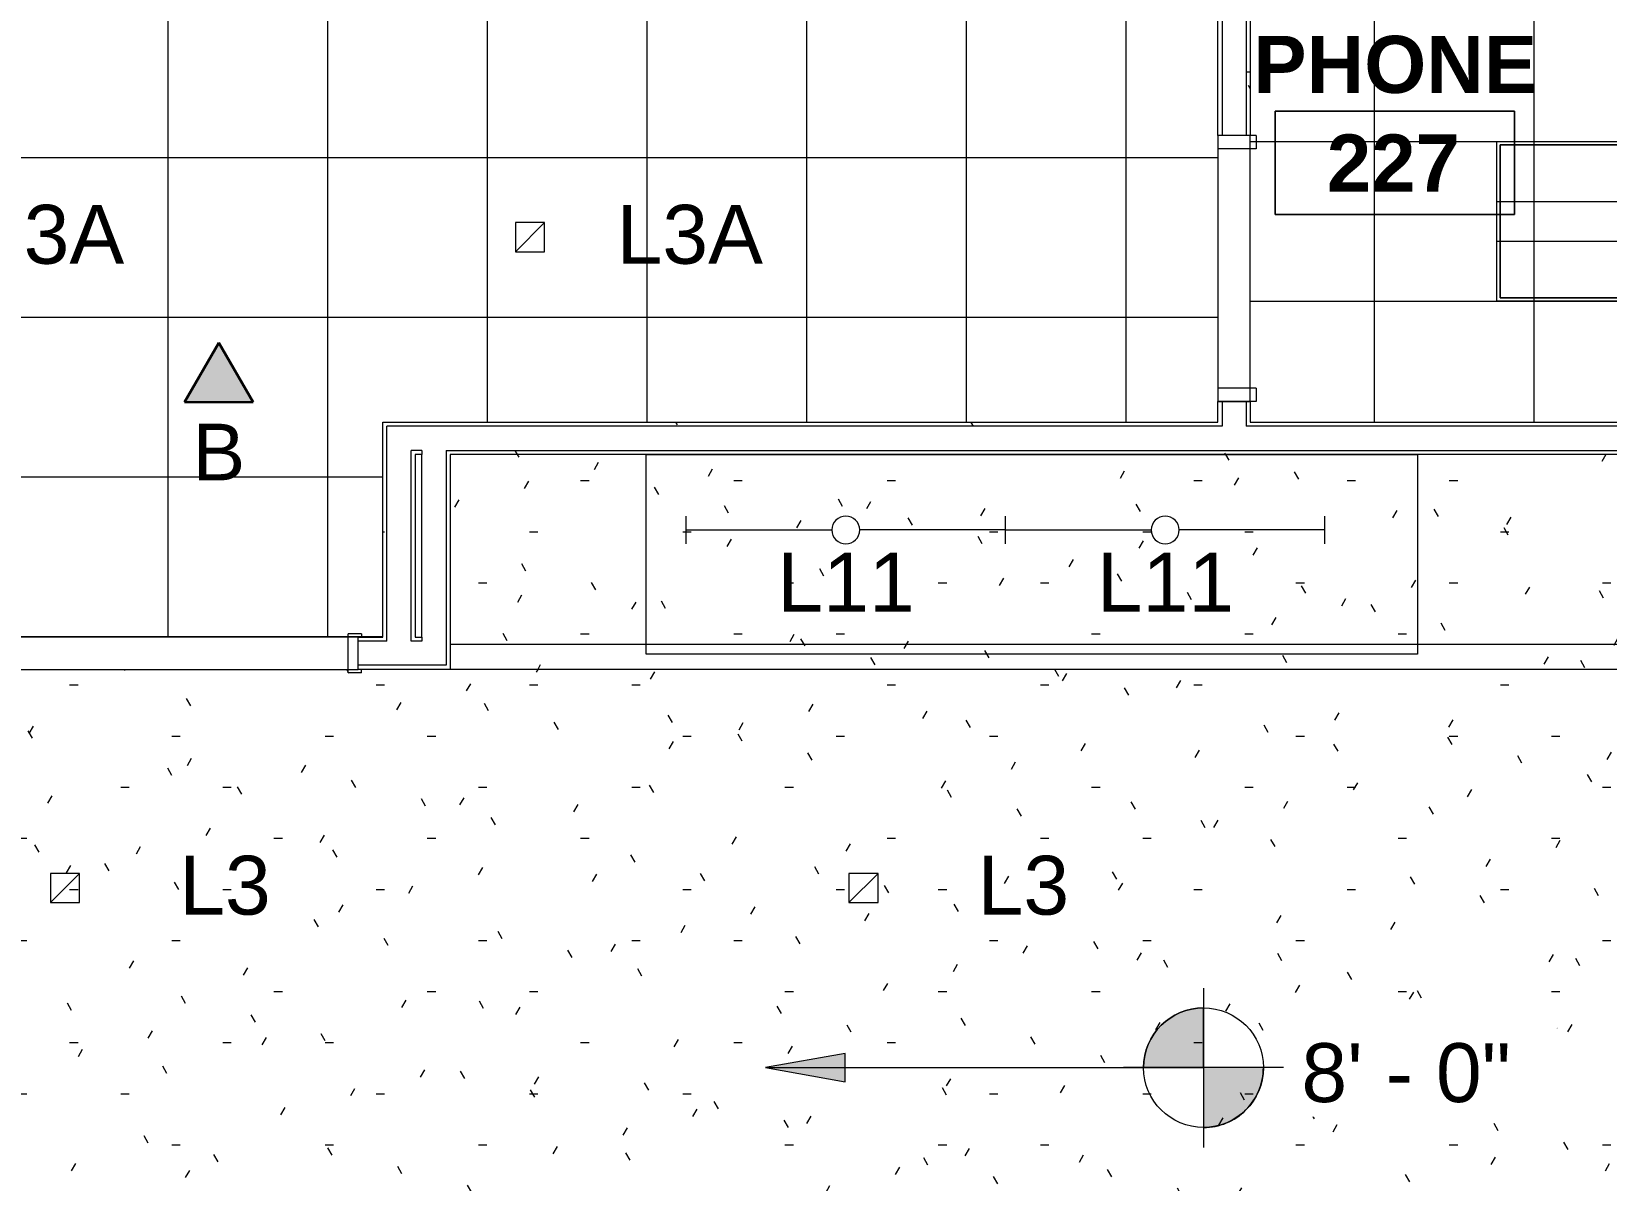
# Model space of a CAD drawing. Header units: inches. Extents: x -24 to 3083, y 122 to 13691.
# Drawn here: x 2390.5 to 2627.2, y 12467 to 12639.7 of the extents above; entities that cross this region are included whole.
import ezdxf

# ---------------------------------------------------------------- set-up
doc = ezdxf.new("R2010")
doc.units = ezdxf.units.IN
doc.header["$MEASUREMENT"] = 0
for name, color, linetype, lineweight in [('X2$0$A-ANNO-NOTE', 131, 'Continuous', 9), ('X2$0$A-AREA-IDEN', 2, 'Continuous', 9), ('X2$0$A-CLNG', 13, 'Continuous', 13), ('X2$0$A-CLNG-PATT', 13, 'Continuous', 13), ('X2$0$A-DETL-GENF', 92, 'Continuous', 9), ('X2$0$A-DOOR', 31, 'Continuous', 13), ('X2$0$A-DOOR-FRAM', 31, 'Continuous', 20), ('X2$0$A-WALL', 113, 'Continuous', 13), ('X2$0$A-WALL-PATT', 111, 'Continuous', 13), ('X2$0$E-LITE-EQPM', 33, 'Continuous', 9), ('X2$0$E-LITE-EQPM-IDEN', 33, 'Continuous', 9), ('X2$0$G-ANNO-DIMS', 111, 'Continuous', 9), ('X2$0$I-WALL', 2, 'Continuous', 9), ('X2$0$Q-CASE', 31, 'Continuous', 9)]:
    doc.layers.add(name, color=color, linetype=linetype, lineweight=lineweight)
doc.styles.add('X2$0$Arial_3', font='arial.ttf', dxfattribs={"height": 8.85179640718562})
doc.styles.add('X2$0$Swis721 Lt BT', font='swissl.ttf', dxfattribs={"height": 8.51463790446841})
doc.styles.add('X2$0$Swis721 Lt BT_B', font='', dxfattribs={"height": 8.583975346687202})
doc.styles.get('X2$0$Swis721 Lt BT_B').set_extended_font_data('Swis721 Lt BT', bold=True)
pattern_1 = [(0, (0, 0), (30.72, 7.68), [1.267, -21.773, 1.267, -21.773, -122.88]), (0, (0, 0), (30.72, 7.68), [-46.08, 1.267, -44.813, 1.267, -21.773, -53.76]), (0, (0, 0), (30.72, 7.68), [-115.2, 1.267, -14.093, 1.267, -37.133]), (120, (11.52, 3.84), (-22.01107510106448, 22.76430040425796), [1.267, -21.773, 1.267, -21.773, -122.88]), (120, (11.52, 3.84), (-22.01107510106448, 22.76430040425796), [-46.07999999999999, 1.267, -44.813, 1.267, -21.773, -53.75999999999999]), (120, (11.52, 3.84), (-22.01107510106448, 22.76430040425796), [-115.2, 1.267, -14.093, 1.267, -37.133]), (240, (15.36, 19.2), (-8.708924898935503, -30.44430040425795), [1.267, -21.773, 1.267, -21.773, -122.88]), (240, (15.36, 19.2), (-8.708924898935503, -30.44430040425795), [-46.08, 1.267, -44.813, 1.267, -21.773, -53.76]), (240, (15.36, 19.2), (-8.708924898935503, -30.44430040425795), [-115.2, 1.267, -14.093, 1.267, -37.133])]

# ---------------------------------------------------------------- blocks, each defined once
blk = doc.blocks.new('X2$0$C-Counter Top - COUNTER - NO BACKSPLASH-5303810-FIRST FLOOR')
at = {"layer": 'X2$0$Q-CASE'}
for p, q in [((-47.26229508196746, -29.99999999999999), (-47.26229508196744, 0)), ((-47.26229508196744, 0), (68.64228206797299, 0)), ((68.64228206797299, 0), (68.64228206797299, -29.99999999999999)), ((68.64228206797299, -29.99999999999999), (-47.26229508196744, -29.99999999999999))]:
    blk.add_line(p, q, dxfattribs=at)
blk = doc.blocks.new('X2$0$Double Flush - Int-F-WDMF-72_ x 84_-4907585-FIRST FLOOR')
at = {"layer": 'X2$0$A-DOOR-FRAM'}
for p, q in [((-37.99999999999999, 2.9375), (-37.99999999999999, 2.437499999999999)), ((-37.99999999999999, 2.9375), (-35.99999999999999, 2.9375)), ((-37.99999999999999, 2.4375), (-37.49999999999999, 2.4375)), ((-37.49999999999999, 2.4375), (-37.49999999999999, -2.4375)), ((-35.99999999999999, 2.9375), (-35.99999999999999, -2.9375)), ((36.000004, 2.9375), (36.000004, -2.9375)), ((36.000004, 2.9375), (38.00000399999999, 2.9375)), ((37.500004, 2.4375), (37.500004, -2.4375)), ((37.500004, 2.4375), (38.00000399999999, 2.4375)), ((38.00000399999999, 2.9375), (38.00000399999999, 2.4375)), ((-37.99999999999999, -2.9375), (-37.99999999999999, -2.4375)), ((-37.99999999999999, -2.4375), (-37.49999999999999, -2.4375)), ((-37.99999999999999, -2.9375), (-35.99999999999999, -2.9375)), ((36.000004, -2.9375), (38.00000399999999, -2.9375)), ((37.500004, -2.4375), (38.00000399999999, -2.4375)), ((38.00000399999999, -2.9375), (38.00000399999999, -2.4375))]:
    blk.add_line(p, q, dxfattribs=at)
blk = doc.blocks.new('X2$0$Single Flush - OTJ_SOLIDFLUSH_ALUM-4900275-FIRST FLOOR')
at = {"layer": 'X2$0$A-DOOR-FRAM'}
for p, q in [((-20.00000000000034, 3.312499999999999), (-20.00000000000034, -2.4375)), ((-20.00000000000034, 3.312499999999999), (-18.00000000000034, 3.312499999999999)), ((-18.00000000000034, 3.312499999999999), (-18.00000000000034, -2.4375)), ((18.00000399999976, 3.312499999999999), (18.00000399999976, -2.4375)), ((18.00000399999976, 3.312499999999999), (20.00000399999975, 3.312499999999999)), ((20.00000399999975, 3.312499999999999), (20.00000399999975, -2.4375)), ((-20.00000000000034, -2.437499999999999), (-18.00000000000034, -2.437499999999999)), ((18.00000399999976, -2.437499999999999), (20.00000399999975, -2.437499999999999))]:
    blk.add_line(p, q, dxfattribs=at)
blk = doc.blocks.new('X2$0$L-Recessed Square Downlight - 4_-4552743-FIRST FLOOR')
at = {"layer": 'X2$0$E-LITE-EQPM'}
for p, q in [((-2.187499999999749, -2.18750000000022), (-2.187499999999749, 2.187499999999678)), ((-2.187499999999749, 2.187499999999678), (2.187500000000309, 2.187499999999678)), ((-2.187499999999749, 2.187499999999678), (2.187500000000309, -2.18750000000022)), ((2.187500000000309, 2.187499999999678), (2.187500000000309, -2.18750000000022)), ((2.187500000000309, -2.18750000000022), (-2.187499999999748, -2.18750000000022))]:
    blk.add_line(p, q, dxfattribs=at)
blk = doc.blocks.new('X2$0$L-Recessed Square Downlight - 4_  black trim-5264487-FIRST FLOOR')
at = {"layer": 'X2$0$E-LITE-EQPM'}
for p, q in [((-2.187499999999749, -2.18750000000022), (-2.187499999999749, 2.187499999999678)), ((-2.187499999999749, 2.187499999999678), (2.187500000000309, 2.187499999999678)), ((-2.187499999999749, 2.187499999999678), (2.187500000000309, -2.18750000000022)), ((2.187500000000309, 2.187499999999678), (2.187500000000309, -2.18750000000022)), ((2.187500000000309, -2.18750000000022), (-2.187499999999748, -2.18750000000022))]:
    blk.add_line(p, q, dxfattribs=at)
blk = doc.blocks.new('X2$0$L-Ceiling Light - Linear Box - 2_x2_-4960925-FIRST FLOOR')
at = {"layer": 'X2$0$E-LITE-EQPM'}
for p, q in [((-12, -11.99999999999904), (-12, 12.00000000000094)), ((-12, 12.00000000000094), (12, 12.00000000000094)), ((-12, -11.99999999999965), (-12, 12.00000000000037)), ((-12, 12.00000000000037), (11.99999999999999, 12.00000000000037)), ((12, 12.00000000000094), (12, -11.99999999999903)), ((11.99999999999999, 12.00000000000037), (11.99999999999999, -11.99999999999965)), ((-11.50000000000008, -11.49999999999979), (-11.50000000000008, 11.50000000000021)), ((-11.50000000000008, 11.50000000000021), (11.49999999999991, 11.50000000000021)), ((11.49999999999985, 11.50000000000037), (-11.50000000000013, 11.50000000000037)), ((-11.50000000000012, 11.50000000000037), (-11.50000000000013, -11.49999999999964)), ((11.49999999999991, 11.50000000000021), (11.49999999999991, -11.49999999999979)), ((11.49999999999985, -11.49999999999964), (11.49999999999985, 11.50000000000037)), ((-12.00000000000001, 3.00000000000094), (11.99999999999999, 3.00000000000094)), ((-12.00000000000001, -2.99999999999906), (11.99999999999999, -2.99999999999906)), ((11.49999999999991, -11.49999999999979), (-11.50000000000008, -11.49999999999979)), ((-11.50000000000013, -11.49999999999964), (11.49999999999985, -11.49999999999964)), ((12, -11.99999999999904), (-12, -11.99999999999904)), ((11.99999999999999, -11.99999999999965), (-12, -11.99999999999965))]:
    blk.add_line(p, q, dxfattribs=at)
blk = doc.blocks.new('X2$0$Strip Lighting Fixtures - 4_ 1 Lamp - 120-5329395-FIRST FLOOR')
at = {"layer": 'X2$0$A-DETL-GENF'}
for p, q in [((0, 2.093749999999723), (0, -2.093750000000286)), ((48.00000000000009, 2.093749999999755), (48.00000000000009, -2.09375000000056)), ((0, -2.104982854689297e-13), (21.90625, -2.104982854689297e-13)), ((48.00000000000009, -1.891820033961266e-13), (26.09374999999999, -1.891820033961266e-13))]:
    blk.add_line(p, q, dxfattribs=at)
blk.add_circle((24, -2.611244553918368e-13), 2.09375, dxfattribs=at)
blk = doc.blocks.new('X2$0$Room Tag - Room Name and Number-3379422-FIRST FLOOR')
at = {"layer": 'X2$0$A-AREA-IDEN'}
for p, q in [((-0.1880646717928032, -0.1635729993857746), (-0.1880646717928032, -0.001823739990654245)), ((-0.1880646717928032, -0.001823739990654244), (0.1869353282071967, -0.001823739990654244)), ((0.1869353282071967, -0.001823739990655456), (-0.1880646717928029, -0.001823739990654244)), ((-0.1880646717928029, -0.001823739990654251), (-0.1880646717928032, -0.1635729993857734)), ((0.1869353282071967, -0.001823739990654244), (0.1869353282071967, -0.1635729993857746)), ((0.1869353282071964, -0.1635729993857746), (0.1869353282071967, -0.001823739990655458)), ((0.1869353282071967, -0.1635729993857746), (-0.1880646717928032, -0.1635729993857746)), ((-0.1880646717928032, -0.1635729993857734), (0.1869353282071964, -0.1635729993857746))]:
    blk.add_line(p, q, dxfattribs=at)
blk = doc.blocks.new('X2$0$Spot Elevations - Spot Elevation - Target Filled-49714-FIRST FLOOR')
at = {"layer": 'X2$0$G-ANNO-DIMS'}
h = blk.add_hatch(color=256, dxfattribs=at)
edge = h.paths.add_edge_path(flags=0)
edge.add_line((1.249000902703301e-16, 0), (-0.09374999999999985, 0))
edge.add_arc((4.891920202254595e-16, -2.60208521396521e-16), 0.09375000000000024, 90.00000000000063, 180.0000000000003, ccw=False)
edge.add_line((1.249000902703301e-16, 0.09375000000000007), (1.249000902703301e-16, 0))
h = blk.add_hatch(color=256, dxfattribs=at)
edge = h.paths.add_edge_path(flags=0)
edge.add_line((1.249000902703301e-16, 0), (0.09375000000000029, 0))
edge.add_arc((2.289834988289385e-16, 6.245004513516504e-17), 0.09374999999999996, 269.99999999999955, 359.99999999999966, ccw=False)
edge.add_line((1.249000902703301e-16, -0.09375), (1.249000902703301e-16, 0))
for p, q in [((-2.706168622523819e-16, 0.1243846875261664), (-2.706168622523819e-16, -0.125)), ((1.249000902703301e-16, 0), (1.249000902703301e-16, 0.09375000000000007)), ((0.1250000000000001, 7.067913962433002e-16), (-0.1249999999999998, 7.067913962433002e-16)), ((-0.09374999999999985, 0), (1.249000902703301e-16, 0)), ((1.249000902703301e-16, 0), (1.249000902703301e-16, -0.09375)), ((0.09375000000000029, 0), (1.249000902703301e-16, 0))]:
    blk.add_line(p, q, dxfattribs=at)
blk.add_circle((1.249000902703301e-16, 0), 0.09375000000000006, dxfattribs=at)
for centre, radius, start, end in [((4.891920202254595e-16, -2.60208521396521e-16), 0.09375000000000024, 90.0000000000002, 179.9999999999999), ((2.289834988289385e-16, 6.245004513516504e-17), 0.09374999999999996, 269.9999999999992, 359.9999999999993)]:
    blk.add_arc(centre, radius, start, end, dxfattribs=at)
blk = doc.blocks.new('X2')
at = {"layer": 'X2$0$A-ANNO-NOTE'}
blk.add_hatch(color=256, dxfattribs=at).paths.add_polyline_path([(27355.04832995566, 12583.9838260809), (27360.19384508363, 12592.9227608479), (27365.36243211065, 12583.99714664802)], flags=0)
at = {"layer": 'X2$0$A-CLNG-PATT'}
h = blk.add_hatch(dxfattribs=at)
h.set_pattern_fill('FP2_76', color=256, style=0, pattern_type=2)
h.set_pattern_definition([(90, (27154.966, 12956.726), (24, -1.469576158976824e-15), []), (0, (27154.966, 12956.726), (0, -24), [])])
h.paths.add_polyline_path([(27306.15547931335, 12548.66826148422), (27384.86022931333, 12548.66826148422), (27384.86022931333, 12580.98144531251), (27510.36791759051, 12580.98144531251), (27510.36791759051, 13324.8010708786), (27510.24472931333, 13324.8010708786), (27510.24472931333, 13356.1135708786), (26778.8077293133, 13356.11357087861), (26778.8077293133, 13300.9885708786), (27447.31997931332, 13300.9885708786), (27447.31997931332, 12641.3561364842), (26764.62743314883, 12641.35613648421), (26773.57260041466, 12580.98144531251), (27300.86022931333, 12580.98144531251), (27300.86022931333, 12548.66826148422)], flags=0)
h = blk.add_hatch(dxfattribs=at)
h.set_pattern_fill('FP2_81', color=256, style=0, pattern_type=2)
h.set_pattern_definition([(0, (27576.296, 12623.169), (0, -24), []), (270, (27576.296, 12623.169), (-24, -1.469576158976824e-15), [])])
h.paths.add_polyline_path([(27554.02503642479, 12580.98144531251), (27613.3498543133, 12580.98144531251), (27613.3498543133, 12641.35613648421), (27515.24291759051, 12641.3561364842), (27515.24291759051, 12580.98144531251)], flags=0)
h = blk.add_hatch(dxfattribs=at)
h.set_pattern_fill('FP2_1', color=256, style=0, pattern_type=2)
h.set_pattern_definition(pattern_1)
h.paths.add_polyline_path([(27394.98522931332, 12543.79326148422), (27613.3498543133, 12543.79326148422), (27613.3498543133, 12576.10644531251), (27394.98522931332, 12576.10644531251), (27394.98522931332, 12544.41826148421)], flags=0)
h = blk.add_hatch(dxfattribs=at)
h.set_pattern_fill('FP2_1', color=256, style=0, pattern_type=2)
h.set_pattern_definition(pattern_1)
h.paths.add_polyline_path([(27300.86022931333, 12440.07914772778), (27613.3498543133, 12440.07914772778), (27613.3498543133, 12543.79326148422), (27300.86022931333, 12543.79326148422), (27300.86022931333, 12440.55770592318)], flags=0)
h.paths.add_polyline_path([(27553.7522439597, 12450.71172733033), (27552.03857422079, 12450.74466486003), (27550.44995128045, 12451.17874465342), (27549.12047661667, 12451.94650070029), (27547.89119468576, 12453.13844564372), (27547.07883800497, 12454.4862319058), (27546.66610549129, 12455.80728070936), (27546.51708524266, 12457.07914772778), (27546.70564452078, 12458.48654794394), (27547.18597435132, 12459.88944071164), (27547.94627068231, 12461.07964467142), (27549.23656046467, 12462.30808886308), (27550.67342509137, 12463.05725707096), (27552.13244477522, 12463.4464807092), (27553.83447300213, 12463.41363059554), (27555.42309594101, 12462.97955080168), (27556.75257060711, 12462.21179475446), (27557.98185253782, 12461.01984981142), (27558.79420921795, 12459.67206354951), (27559.20694173153, 12458.35101474613), (27559.35596198026, 12457.07914772778), (27559.16740270206, 12455.67174751153), (27558.68707287114, 12454.26885474352), (27557.92677654036, 12453.07865078385), (27556.63648675825, 12451.85020659283), (27555.19962213239, 12451.10103838475), (27553.80535288136, 12450.72601239465)], flags=0)
h.paths.add_polyline_path([(27469.00224395971, 12450.71172733033), (27467.2885742208, 12450.74466486003), (27465.69995128046, 12451.17874465342), (27464.37047661668, 12451.94650070029), (27463.14119468577, 12453.13844564372), (27462.32883800497, 12454.4862319058), (27461.9161054913, 12455.80728070936), (27461.76708524267, 12457.07914772778), (27461.95564452079, 12458.48654794394), (27462.43597435133, 12459.88944071164), (27463.19627068233, 12461.07964467142), (27464.48656046468, 12462.30808886308), (27465.92342509138, 12463.05725707096), (27467.38244477523, 12463.4464807092), (27469.08447300214, 12463.41363059554), (27470.67309594102, 12462.97955080168), (27472.00257060712, 12462.21179475446), (27473.23185253783, 12461.01984981142), (27474.04420921797, 12459.67206354951), (27474.45694173154, 12458.35101474613), (27474.60596198027, 12457.07914772778), (27474.41740270207, 12455.67174751153), (27473.93707287115, 12454.26885474352), (27473.17677654037, 12453.07865078385), (27471.88648675826, 12451.85020659283), (27470.44962213239, 12451.10103838475), (27469.05535288137, 12450.72601239465)], flags=0)
h.paths.add_polyline_path([(27423.00224395972, 12450.71172733033), (27421.28857422081, 12450.74466486003), (27419.69995128047, 12451.17874465342), (27418.37047661669, 12451.94650070029), (27417.14119468578, 12453.13844564372), (27416.32883800498, 12454.4862319058), (27415.91610549131, 12455.80728070936), (27415.76708524268, 12457.07914772778), (27415.95564452079, 12458.48654794394), (27416.43597435135, 12459.88944071164), (27417.19627068234, 12461.07964467142), (27418.48656046469, 12462.30808886308), (27419.92342509138, 12463.05725707096), (27421.38244477523, 12463.4464807092), (27423.08447300215, 12463.41363059554), (27424.67309594103, 12462.97955080168), (27426.00257060714, 12462.21179475446), (27427.23185253784, 12461.01984981142), (27428.04420921798, 12459.67206354951), (27428.45694173155, 12458.35101474613), (27428.60596198028, 12457.07914772778), (27428.41740270208, 12455.67174751153), (27427.93707287116, 12454.26885474352), (27427.17677654038, 12453.07865078385), (27425.88648675827, 12451.85020659283), (27424.4496221324, 12451.10103838475), (27423.05535288138, 12450.72601239465)], flags=0)
h.paths.add_polyline_path([(27508.75224395971, 12450.71172733033), (27507.03857422079, 12450.74466486003), (27505.44995128045, 12451.17874465342), (27504.12047661668, 12451.94650070029), (27502.89119468577, 12453.13844564372), (27502.07883800497, 12454.4862319058), (27501.66610549129, 12455.80728070936), (27501.51708524266, 12457.07914772778), (27501.70564452078, 12458.48654794394), (27502.18597435133, 12459.88944071164), (27502.94627068232, 12461.07964467142), (27504.23656046468, 12462.30808886308), (27505.67342509137, 12463.05725707096), (27507.13244477522, 12463.4464807092), (27508.83447300213, 12463.41363059554), (27510.42309594102, 12462.97955080168), (27511.75257060711, 12462.21179475446), (27512.98185253783, 12461.01984981142), (27513.79420921796, 12459.67206354951), (27514.20694173153, 12458.35101474613), (27514.35596198027, 12457.07914772778), (27514.16740270206, 12455.67174751153), (27513.68707287115, 12454.26885474352), (27512.92677654037, 12453.07865078385), (27511.63648675825, 12451.85020659283), (27510.19962213239, 12451.10103838475), (27508.80535288137, 12450.72601239465)], flags=0)
at = {"layer": 'X2$0$A-WALL-PATT', "lineweight": 9}
h = blk.add_hatch(dxfattribs=at)
h.set_pattern_fill('FP2_1', color=256, style=0, pattern_type=2)
h.set_pattern_definition(pattern_1)
h.paths.add_polyline_path([(27510.99291759052, 12580.98144531251), (27510.99291759052, 12584.08803711244), (27510.36791759051, 12584.08803711244), (27510.36791759051, 12580.98144531251)], flags=0)
h.paths.add_polyline_path([(27510.99291759051, 12624.08803711244), (27510.99291759051, 12674.85613648421), (27510.36791759051, 12674.85613648421), (27510.36791759051, 12624.08803711244)], flags=0)
h = blk.add_hatch(dxfattribs=at)
h.set_pattern_fill('FP2_1', color=256, style=0, pattern_type=2)
h.set_pattern_definition(pattern_1)
h.paths.add_polyline_path([(27514.61791759051, 12580.98144531251), (27515.24291759051, 12580.98144531251), (27515.24291759051, 12584.08803711244), (27514.61791759051, 12584.08803711244), (27514.61791759051, 12580.98542693718)], flags=0)
h.paths.add_polyline_path([(27515.24291759051, 12624.08803711244), (27515.24291759051, 12641.98113648421), (27514.61791759051, 12641.98113648421), (27514.61791759051, 12624.08803711244)], flags=0)
h.paths.add_polyline_path([(27515.24291759051, 12645.60613648421), (27515.24291759051, 12670.6061364842), (27514.61791759051, 12670.6061364842), (27514.61791759051, 12645.60613648421)], flags=0)
h = blk.add_hatch(dxfattribs=at)
h.set_pattern_fill('FP2_1', color=256, style=0, pattern_type=2)
h.set_pattern_definition(pattern_1)
h.paths.add_polyline_path([(27613.3498543133, 12580.35644531251), (27613.3498543133, 12580.98144531251), (27514.61791759051, 12580.98144531251), (27514.61791759051, 12580.35644531251), (27597.48053642479, 12580.35644531251)], flags=0)
h.paths.add_polyline_path([(27510.99291759052, 12580.35644531251), (27510.99291759052, 12580.98144531251), (27384.86022931333, 12580.98144531251), (27384.86022931333, 12580.35644531251), (27510.36791759051, 12580.35644531251)], flags=0)
h = blk.add_hatch(dxfattribs=at)
h.set_pattern_fill('FP2_1', color=256, style=0, pattern_type=2)
h.set_pattern_definition(pattern_1)
h.paths.add_polyline_path([(27385.48522931333, 12548.66826148422), (27385.48522931333, 12580.35644531251), (27384.86022931333, 12580.35644531251), (27384.86022931333, 12548.66826148422)], flags=0)
h = blk.add_hatch(dxfattribs=at)
h.set_pattern_fill('FP2_1', color=256, style=0, pattern_type=2)
h.set_pattern_definition(pattern_1)
h.paths.add_polyline_path([(27389.11022931333, 12576.10644531251), (27390.73522931332, 12576.10644531251), (27390.73522931332, 12576.73144531251), (27389.11022931333, 12576.73144531251)], flags=0)
h.paths.add_polyline_path([(27613.3498543133, 12576.10644531251), (27613.3498543133, 12576.73144531251), (27394.36022931331, 12576.73144531251), (27394.36022931331, 12576.10644531251), (27597.48053642479, 12576.10644531251)], flags=0)
h = blk.add_hatch(dxfattribs=at)
h.set_pattern_fill('FP2_1', color=256, style=0, pattern_type=2)
h.set_pattern_definition(pattern_1)
h.paths.add_polyline_path([(27394.36022931331, 12543.79326148422), (27394.98522931332, 12543.79326148422), (27394.98522931332, 12576.10644531251), (27394.36022931331, 12576.10465644675), (27394.36022931331, 12544.41826148421)], flags=0)
at = {"layer": 'X2$0$G-ANNO-DIMS'}
blk.add_hatch(color=256, dxfattribs=at).paths.add_polyline_path([(27442.3673914423, 12483.93269816504), (27454.3673914423, 12481.81677439654), (27454.3673914423, 12486.04862193355)], flags=0)
at = {"layer": 'X2$0$A-ANNO-NOTE'}
for p, q in [((27360.19384508361, 12592.92276084789), (27355.04832995564, 12583.98382608088)), ((27365.36243211062, 12583.99714664801), (27360.19384508361, 12592.92276084789)), ((27355.04832995564, 12583.98382608088), (27365.36243211062, 12583.99714664801))]:
    blk.add_line(p, q, dxfattribs=at)
at = {"layer": 'X2$0$A-ANNO-NOTE', "lineweight": 30}
for p, q in [((27360.1938450836, 12592.92276084789), (27355.04832995563, 12583.98382608088)), ((27360.1938450836, 12592.92276084789), (27365.36243211061, 12583.99714664801)), ((27365.36243211061, 12583.99714664801), (27355.04832995564, 12583.98382608088))]:
    blk.add_line(p, q, dxfattribs=at)
at = {"layer": 'X2$0$A-CLNG'}
blk.add_line((27613.34985431327, 12543.7932614842), (27394.98522931329, 12543.7932614842), dxfattribs=at)
at = {"layer": 'X2$0$A-WALL'}
for p, q in [((27510.99291759049, 12674.23113648419), (27510.99291759049, 12624.08803711243)), ((27514.61791759048, 12641.9811364842), (27514.61791759048, 12624.08803711243)), ((27510.99291759049, 12584.08803711243), (27510.99291759049, 12580.3564453125)), ((27514.61791759048, 12584.08803711243), (27514.61791759048, 12580.3564453125)), ((27510.99291759049, 12580.3564453125), (27385.4852293133, 12580.3564453125)), ((27385.4852293133, 12548.0432614842), (27385.4852293133, 12580.3564453125)), ((27613.97485431327, 12580.3564453125), (27514.61791759048, 12580.3564453125)), ((27390.73522931329, 12576.7314453125), (27389.1102293133, 12576.7314453125)), ((27389.1102293133, 12548.0432614842), (27389.1102293133, 12576.7314453125)), ((27390.73522931329, 12576.7314453125), (27390.73522931329, 12576.1064453125)), ((27394.36022931329, 12576.7314453125), (27394.36022931329, 12544.4182614842)), ((27394.36022931329, 12576.7314453125), (27613.97485431327, 12576.7314453125)), ((27390.73522931329, 12548.6682614842), (27390.73522931329, 12548.0432614842)), ((27385.4852293133, 12548.0432614842), (27381.15547931333, 12548.0432614842)), ((27390.73522931329, 12548.0432614842), (27389.1102293133, 12548.0432614842)), ((27394.3602293133, 12544.4182614842), (27381.15547931333, 12544.4182614842))]:
    blk.add_line(p, q, dxfattribs=at)
at = {"layer": 'X2$0$G-ANNO-DIMS'}
for p, q in [((27454.3673914423, 12486.04862193355), (27442.3673914423, 12483.93269816504)), ((27454.3673914423, 12481.81677439654), (27454.3673914423, 12486.04862193355)), ((27442.3673914423, 12483.93269816504), (27454.3673914423, 12481.81677439654)), ((27442.3673914423, 12483.93269816504), (27508.2056012647, 12483.93269816504))]:
    blk.add_line(p, q, dxfattribs=at)
at = {"layer": 'X2$0$I-WALL', "lineweight": 13}
for p, q in [((27510.36791759049, 12624.08803711243), (27510.36791759049, 12674.8561364842)), ((27515.24291759049, 12641.35613648419), (27515.24291759049, 12624.08803711243)), ((27515.24291759049, 12624.08803711243), (27510.36791759049, 12624.08803711243)), ((27510.36791759049, 12580.9814453125), (27510.36791759049, 12584.08803711243)), ((27510.36791759049, 12584.08803711243), (27515.24291759049, 12584.08803711243)), ((27515.24291759049, 12584.08803711243), (27515.24291759049, 12580.9814453125)), ((27384.8602293133, 12580.9814453125), (27510.36791759049, 12580.9814453125)), ((27384.8602293133, 12548.6682614842), (27384.8602293133, 12580.9814453125)), ((27515.24291759049, 12580.9814453125), (27613.34985431327, 12580.9814453125)), ((27390.73522931329, 12576.1064453125), (27389.7352293133, 12576.1064453125)), ((27389.7352293133, 12576.1064453125), (27389.7352293133, 12548.6682614842)), ((27390.73522931329, 12548.6682614842), (27390.73522931329, 12576.1064453125)), ((27613.34985431327, 12576.1064453125), (27394.98522931329, 12576.1064453125)), ((27394.98522931329, 12576.1064453125), (27394.98522931329, 12543.7932614842)), ((27381.15547931333, 12548.6682614842), (27384.8602293133, 12548.6682614842)), ((27381.15547931333, 12543.7932614842), (27381.15547931333, 12548.6682614842)), ((27389.7352293133, 12548.6682614842), (27390.73522931329, 12548.6682614842)), ((27394.98522931329, 12543.7932614842), (27381.15547931333, 12543.7932614842))]:
    blk.add_line(p, q, dxfattribs=at)
at = {"layer": 'X2$0$I-WALL'}
for p, q in [((27510.36791759049, 12624.08803711243), (27510.36791759049, 12584.08803711243)), ((27515.24291759049, 12584.08803711243), (27515.24291759049, 12624.08803711243)), ((27381.15547931333, 12548.6682614842), (27306.15547931333, 12548.6682614842)), ((27613.34985431327, 12547.5432614842), (27394.98522931329, 12547.5432614842)), ((27306.15547931333, 12543.7932614842), (27381.15547931333, 12543.7932614842))]:
    blk.add_line(p, q, dxfattribs=at)
at = {"layer": 'X2$0$A-AREA-IDEN', "xscale": 95.99999999999994, "yscale": 95.99999999999994, "zscale": 95.99999999999994}
blk.add_blockref('X2$0$Room Tag - Room Name and Number-3379422-FIRST FLOOR', (27537.00990526003, 12627.9099527162), dxfattribs=at)
at = {"layer": 'X2$0$A-DOOR'}
for name, p, rotation in [('X2$0$Single Flush - OTJ_SOLIDFLUSH_ALUM-4900275-FIRST FLOOR', (27512.80541759049, 12604.08803711243), 270), ('X2$0$Double Flush - Int-F-WDMF-72_ x 84_-4907585-FIRST FLOOR', (27343.65547931333, 12546.2307614842), 180)]:
    blk.add_blockref(name, p, dxfattribs=dict(at, rotation=rotation))
at = {"layer": 'X2$0$E-LITE-EQPM'}
blk.add_blockref('X2$0$L-Ceiling Light - Linear Box - 2_x2_-4960925-FIRST FLOOR', (27564.29638595188, 12611.16879089835), dxfattribs=at)
at = {"layer": 'X2$0$E-LITE-EQPM', "extrusion": (0, 0, -1), "rotation": 180}
for name, p in [('X2$0$L-Recessed Square Downlight - 4_  black trim-5264487-FIRST FLOOR', (-27406.96601858502, 12608.79094271462)), ('X2$0$Strip Lighting Fixtures - 4_ 1 Lamp - 120-5329395-FIRST FLOOR', (-27430.44527716333, 12564.76201148421)), ('X2$0$Strip Lighting Fixtures - 4_ 1 Lamp - 120-5329395-FIRST FLOOR', (-27478.44527716333, 12564.76201148421)), ('X2$0$L-Recessed Square Downlight - 4_-4552743-FIRST FLOOR', (-27337.10504181329, 12510.93620460599)), ('X2$0$L-Recessed Square Downlight - 4_-4552743-FIRST FLOOR', (-27457.10504181329, 12510.93620460599))]:
    blk.add_blockref(name, p, dxfattribs=at)
at = {"layer": 'X2$0$G-ANNO-DIMS', "xscale": 95.99999999999994, "yscale": 95.99999999999994, "zscale": 95.99999999999994}
blk.add_blockref('X2$0$Spot Elevations - Spot Elevation - Target Filled-49714-FIRST FLOOR', (27508.20560126469, 12483.93269816504), dxfattribs=at)
at = {"layer": 'X2$0$Q-CASE'}
blk.add_blockref('X2$0$C-Counter Top - COUNTER - NO BACKSPLASH-5303810-FIRST FLOOR', (27471.7075722453, 12576.1064453125), dxfattribs=at)
at = {"layer": 'X2$0$A-ANNO-NOTE', "insert": (27360.20993693039, 12580.74257571529), "char_height": 8.51463790446841, "width": 9.071999999999994, "attachment_point": 2, "rotation": 0.07399692588365266, "line_spacing_factor": 1.006669768884752, "style": 'X2$0$Swis721 Lt BT'}
blk.add_mtext('B', dxfattribs=at)
at = {"layer": 'X2$0$A-AREA-IDEN', "char_height": 8.583975346687202, "attachment_point": 2, "line_spacing_factor": 0.9985383491037771, "style": 'X2$0$Swis721 Lt BT_B'}
for s, insert, width in [('PHONE', (27537.02061292639, 12639.04818191304), 48.70799999999994), ('227', (27536.73458133755, 12624.22138242568), 23.00399999999998)]:
    blk.add_mtext(s, dxfattribs=dict(at, insert=insert, width=width))
at = {"layer": 'X2$0$E-LITE-EQPM-IDEN', "char_height": 8.85179640718562, "attachment_point": 2, "line_spacing_factor": 0.9385317878468563, "style": 'X2$0$Arial_3'}
for s, insert, width in [('L3A', (27334.9982082674, 12613.64119307454), 26.24399999999997), ('L3A', (27430.99820826732, 12613.64119307454), 26.24399999999997), ('L11', (27454.47746684563, 12561.34096274615), 24.62399999999997), ('L11', (27502.47746684563, 12561.34096274615), 24.62399999999997), ('L3', (27361.1372314956, 12515.7864549659), 16.41599999999998), ('L3', (27481.1372314956, 12515.7864549659), 16.41599999999998)]:
    blk.add_mtext(s, dxfattribs=dict(at, insert=insert, width=width))
at = {"layer": 'X2$0$G-ANNO-DIMS', "insert": (27522.91633549851, 12487.6108477829), "char_height": 8.85179640718563, "width": 37.476, "attachment_point": 1, "line_spacing_factor": 0.9385317878468562, "style": 'X2$0$Arial_3', "bg_fill": 3, "box_fill_scale": 1.25, "bg_fill_color": 0, "bg_fill_transparency": 0}
blk.add_mtext('8\' - 0"', dxfattribs=at)

msp = doc.modelspace()

# ---------------------------------------------------------------- block references
at = {"color": 253, "lineweight": 5}
msp.add_blockref('X2', (-24941.60159030255, 0), dxfattribs=at)

doc.saveas('drawing.dxf')
